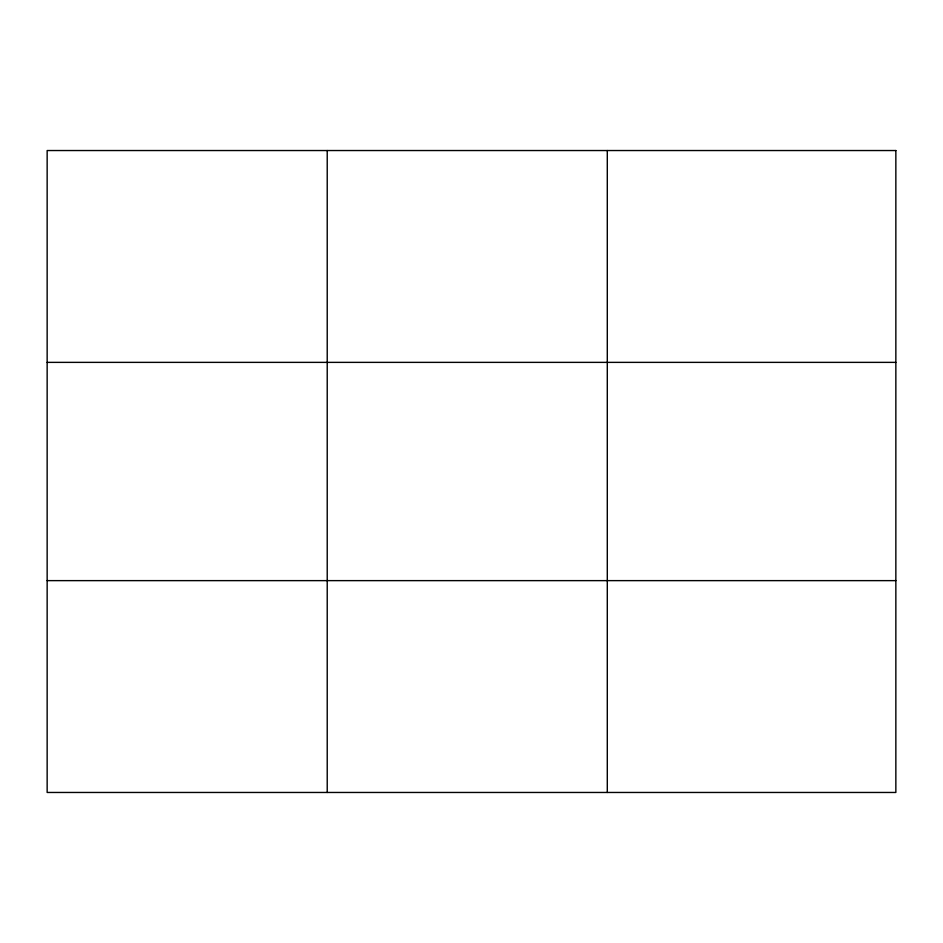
<?xml version="1.0" encoding="UTF-8"?>
<svg xmlns="http://www.w3.org/2000/svg" width="943" height="943" viewBox="0 0 943 943"><rect width="100%" height="100%" fill="white"/><g stroke="black" fill="none" stroke-linecap="round" stroke-linejoin="round"><path stroke-width="1.41" d="M327.221 150.538L327.221 792.462M607.292 150.538L607.292 792.462M47.15 362.371L895.85 362.371M47.15 580.629L895.85 580.629M895.85 150.538L895.85 792.462L47.15 792.462L47.15 150.538L895.85 150.538"/></g></svg>
